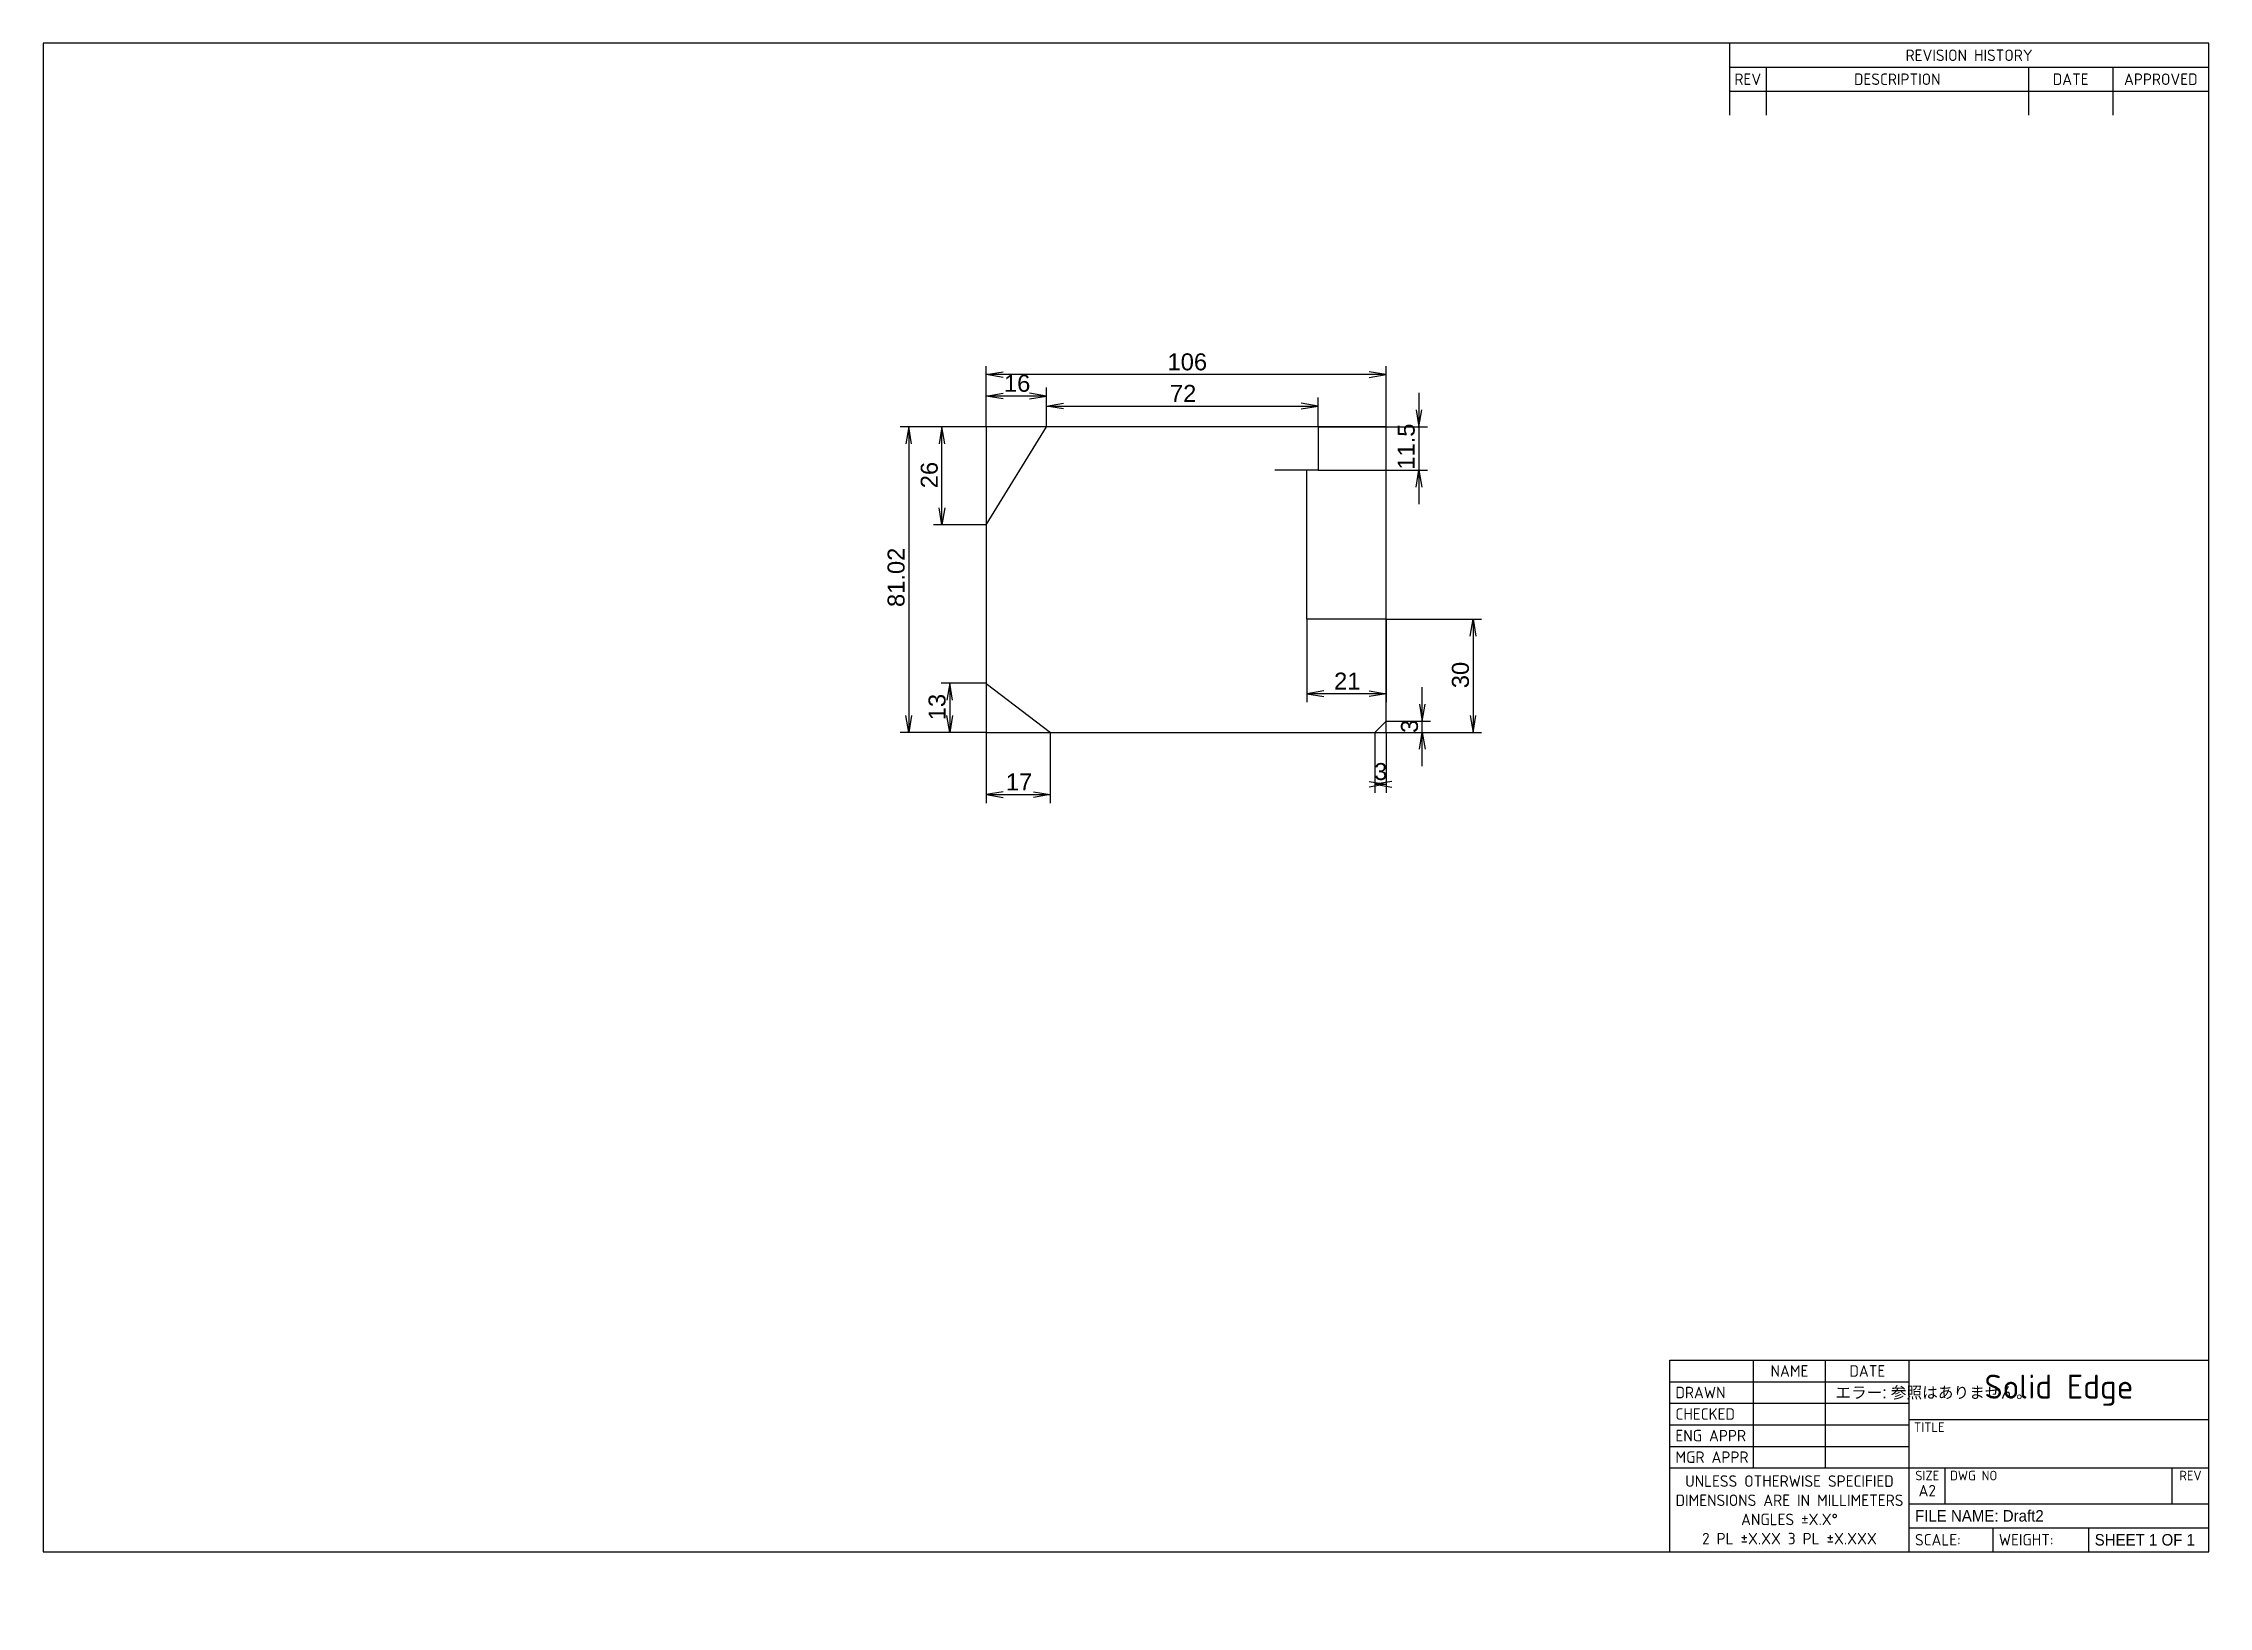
# Model space of a CAD drawing. Header units: millimetres. Extents: x 10 to 584, y -5 to 410.
import ezdxf
from ezdxf.entities.mleader import LeaderData, LeaderLine
from ezdxf.enums import TextEntityAlignment as Align
from ezdxf.math import Vec2, Vec3

# ---------------------------------------------------------------- set-up
doc = ezdxf.new("R2010")
doc.units = ezdxf.units.MM
doc.layers.add('Default', color=7, linetype='Continuous')
doc.styles.add('SEACAD_Arial', font='arial.ttf')
doc.dimstyles.new('JIS_(mm)', dxfattribs={"dimtxt": 4.5, "dimasz": 4.5, "dimexe": 2.25, "dimexo": 0, "dimgap": 1.125, "dimtad": 1, "dimdsep": 46, "dimtxsty": 'SEACAD_Arial', "dimblk1": '_SE_OPEN', "dimblk2": '_SE_OPEN', "dimsah": 1, "dimcen": 2.25, "dimadec": 0, "dimazin": 0, "dimtfac": 0.5, "dimtmove": 0, "dimatfit": 3, "dimfxl": 1, "dimarcsym": 0})

# ---------------------------------------------------------------- blocks, each defined once
blk = doc.blocks.new('DMBLK1')
at = {"layer": 'Default', "color": 7, "linetype": 'Continuous'}
for p, q in [((259.94, 308.3), (237.17, 308.3)), ((239.42, 308.3), (239.42, 227.28)), ((259.94, 227.28), (237.17, 227.28))]:
    blk.add_line(p, q, dxfattribs=at)
for points in [[(240.17, 303.8), (239.42, 308.3), (238.67, 303.8)], [(240.17, 231.78), (239.42, 227.28), (238.67, 231.78)]]:
    blk.add_lwpolyline(points, dxfattribs=at)
at = {"layer": 'Default', "color": 7, "linetype": 'Continuous', "style": 'SEACAD_Arial'}
blk.add_text('81.02', height=4.5, rotation=90, dxfattribs=at).set_placement((233.8, 260.52), align=Align.TOP_LEFT)
blk = doc.blocks.new('_SE_OPEN')
at = {"color": 0}
for p, q in [((-1, 0.1665), (0, 0)), ((0, 0), (-1, -0.1665)), ((0, 0), (-1, 0))]:
    blk.add_line(p, q, dxfattribs=at)
blk = doc.blocks.new('DMBLK2')
at = {"layer": 'Default', "color": 7, "linetype": 'Continuous'}
for p, q in [((259.94, 308.3), (259.94, 324.41)), ((365.94, 322.16), (259.94, 322.16)), ((365.94, 308.3), (365.94, 324.41))]:
    blk.add_line(p, q, dxfattribs=at)
for points in [[(264.44, 321.41), (259.94, 322.16), (264.44, 322.91)], [(361.44, 321.41), (365.94, 322.16), (361.44, 322.91)]]:
    blk.add_lwpolyline(points, dxfattribs=at)
at = {"layer": 'Default', "color": 7, "linetype": 'Continuous', "style": 'SEACAD_Arial'}
blk.add_text('106', height=4.5, dxfattribs=at).set_placement((308.01, 327.78), align=Align.TOP_LEFT)
blk = doc.blocks.new('DMBLK3')
at = {"layer": 'Default', "color": 7, "linetype": 'Continuous'}
for p, q in [((259.94, 308.3), (245.97, 308.3)), ((248.22, 282.3), (248.22, 308.3)), ((259.94, 282.3), (245.97, 282.3))]:
    blk.add_line(p, q, dxfattribs=at)
for points in [[(248.97, 303.8), (248.22, 308.3), (247.47, 303.8)], [(248.97, 286.8), (248.22, 282.3), (247.47, 286.8)]]:
    blk.add_lwpolyline(points, dxfattribs=at)
at = {"layer": 'Default', "color": 7, "linetype": 'Continuous', "style": 'SEACAD_Arial'}
blk.add_text('26', height=4.5, rotation=90, dxfattribs=at).set_placement((242.59, 292.01), align=Align.TOP_LEFT)
blk = doc.blocks.new('DMBLK4')
at = {"layer": 'Default', "color": 7, "linetype": 'Continuous'}
for p, q in [((259.94, 308.3), (259.94, 318.72)), ((275.94, 316.47), (259.94, 316.47)), ((275.94, 308.3), (275.94, 318.72))]:
    blk.add_line(p, q, dxfattribs=at)
for points in [[(264.44, 315.72), (259.94, 316.47), (264.44, 317.22)], [(271.44, 315.72), (275.94, 316.47), (271.44, 317.22)]]:
    blk.add_lwpolyline(points, dxfattribs=at)
at = {"layer": 'Default', "color": 7, "linetype": 'Continuous', "style": 'SEACAD_Arial'}
blk.add_text('16', height=4.5, dxfattribs=at).set_placement((264.65, 322.09), align=Align.TOP_LEFT)
blk = doc.blocks.new('DMBLK5')
at = {"layer": 'Default', "color": 7, "linetype": 'Continuous'}
for p, q in [((259.94, 240.28), (248.04, 240.28)), ((250.29, 240.28), (250.29, 227.28)), ((259.94, 227.28), (248.04, 227.28))]:
    blk.add_line(p, q, dxfattribs=at)
for points in [[(251.04, 235.78), (250.29, 240.28), (249.54, 235.78)], [(251.04, 231.78), (250.29, 227.28), (249.54, 231.78)]]:
    blk.add_lwpolyline(points, dxfattribs=at)
at = {"layer": 'Default', "color": 7, "linetype": 'Continuous', "style": 'SEACAD_Arial'}
blk.add_text('13', height=4.5, rotation=90, dxfattribs=at).set_placement((244.66, 230.49), align=Align.TOP_LEFT)
blk = doc.blocks.new('DMBLK6')
at = {"layer": 'Default', "color": 7, "linetype": 'Continuous'}
for p, q in [((259.94, 227.28), (259.94, 208.51)), ((276.94, 227.28), (276.94, 208.51)), ((259.94, 210.76), (276.94, 210.76))]:
    blk.add_line(p, q, dxfattribs=at)
for points in [[(264.44, 211.51), (259.94, 210.76), (264.44, 210.01)], [(272.44, 211.51), (276.94, 210.76), (272.44, 210.01)]]:
    blk.add_lwpolyline(points, dxfattribs=at)
at = {"layer": 'Default', "color": 7, "linetype": 'Continuous', "style": 'SEACAD_Arial'}
blk.add_text('17', height=4.5, dxfattribs=at).set_placement((265.15, 216.39), align=Align.TOP_LEFT)
blk = doc.blocks.new('DMBLK7')
at = {"layer": 'Default', "color": 7, "linetype": 'Continuous'}
for p, q in [((362.94, 227.28), (362.94, 211.27)), ((365.94, 227.28), (365.94, 211.27)), ((362.94, 213.52), (365.94, 213.52))]:
    blk.add_line(p, q, dxfattribs=at)
for points in [[(361.44, 214.27), (365.94, 213.52), (361.44, 212.77)], [(367.44, 214.27), (362.94, 213.52), (367.44, 212.77)]]:
    blk.add_lwpolyline(points, dxfattribs=at)
at = {"layer": 'Default', "color": 7, "linetype": 'Continuous', "style": 'SEACAD_Arial'}
blk.add_text('3', height=4.5, dxfattribs=at).set_placement((362.8, 219.14), align=Align.TOP_LEFT)
blk = doc.blocks.new('DMBLK8')
at = {"layer": 'Default', "color": 7, "linetype": 'Continuous'}
for p, q in [((375.51, 218.28), (375.51, 239.28)), ((365.94, 230.28), (377.76, 230.28)), ((365.94, 227.28), (377.76, 227.28))]:
    blk.add_line(p, q, dxfattribs=at)
for points in [[(374.76, 234.78), (375.51, 230.28), (376.26, 234.78)], [(374.76, 222.78), (375.51, 227.28), (376.26, 222.78)]]:
    blk.add_lwpolyline(points, dxfattribs=at)
at = {"layer": 'Default', "color": 7, "linetype": 'Continuous', "style": 'SEACAD_Arial'}
blk.add_text('3', height=4.5, rotation=90, dxfattribs=at).set_placement((369.89, 227.13), align=Align.TOP_LEFT)
blk = doc.blocks.new('DMBLK9')
at = {"layer": 'Default', "color": 7, "linetype": 'Continuous'}
for p, q in [((365.94, 257.28), (391.26, 257.28)), ((389.01, 257.28), (389.01, 227.28)), ((365.94, 227.28), (391.26, 227.28))]:
    blk.add_line(p, q, dxfattribs=at)
for points in [[(388.26, 252.78), (389.01, 257.28), (389.76, 252.78)], [(388.26, 231.78), (389.01, 227.28), (389.76, 231.78)]]:
    blk.add_lwpolyline(points, dxfattribs=at)
at = {"layer": 'Default', "color": 7, "linetype": 'Continuous', "style": 'SEACAD_Arial'}
blk.add_text('30', height=4.5, rotation=90, dxfattribs=at).set_placement((383.39, 238.99), align=Align.TOP_LEFT)
blk = doc.blocks.new('DMBLK10')
at = {"layer": 'Default', "color": 7, "linetype": 'Continuous'}
for p, q in [((344.94, 257.28), (344.94, 235.25)), ((365.94, 257.28), (365.94, 235.25)), ((365.94, 237.5), (344.94, 237.5))]:
    blk.add_line(p, q, dxfattribs=at)
for points in [[(349.44, 238.25), (344.94, 237.5), (349.44, 236.75)], [(361.44, 238.25), (365.94, 237.5), (361.44, 236.75)]]:
    blk.add_lwpolyline(points, dxfattribs=at)
at = {"layer": 'Default', "color": 7, "linetype": 'Continuous', "style": 'SEACAD_Arial'}
blk.add_text('21', height=4.5, dxfattribs=at).set_placement((352.15, 243.13), align=Align.TOP_LEFT)
blk = doc.blocks.new('DMBLK11')
at = {"layer": 'Default', "color": 7, "linetype": 'Continuous'}
for p, q in [((374.64, 317.3), (374.64, 287.8)), ((347.94, 308.3), (376.89, 308.3)), ((347.94, 296.8), (376.89, 296.8))]:
    blk.add_line(p, q, dxfattribs=at)
for points in [[(373.89, 312.8), (374.64, 308.3), (375.39, 312.8)], [(373.89, 292.3), (374.64, 296.8), (375.39, 292.3)]]:
    blk.add_lwpolyline(points, dxfattribs=at)
at = {"layer": 'Default', "color": 7, "linetype": 'Continuous', "style": 'SEACAD_Arial'}
blk.add_text('11.5', height=4.5, rotation=90, dxfattribs=at).set_placement((369.02, 296.93), align=Align.TOP_LEFT)
blk = doc.blocks.new('DMBLK12')
at = {"layer": 'Default', "color": 7, "linetype": 'Continuous'}
for p, q in [((275.94, 308.3), (275.94, 316.05)), ((347.94, 308.3), (347.94, 316.05)), ((275.94, 313.8), (347.94, 313.8))]:
    blk.add_line(p, q, dxfattribs=at)
for points in [[(280.44, 313.05), (275.94, 313.8), (280.44, 314.55)], [(343.44, 313.05), (347.94, 313.8), (343.44, 314.55)]]:
    blk.add_lwpolyline(points, dxfattribs=at)
at = {"layer": 'Default', "color": 7, "linetype": 'Continuous', "style": 'SEACAD_Arial'}
blk.add_text('72', height=4.5, dxfattribs=at).set_placement((308.65, 319.42), align=Align.TOP_LEFT)
blk = doc.blocks.new('_Dot')
at = {"color": 0, "linetype": 'ByBlock', "lineweight": -2}
blk.add_line((-0.5, 0), (-1, 0), dxfattribs=at)
at = {"color": 0, "linetype": 'ByBlock', "const_width": 0.5}
blk.add_lwpolyline([(-0.25, 0, 1), (0.25, 0, 1)], format="xyb", close=True, dxfattribs=at)

msp = doc.modelspace()

# ---------------------------------------------------------------- linework, layer by layer
at = {"layer": 'Default', "color": 7, "linetype": 'Continuous'}
for p, q in [((584, 410), (10, 410)), ((10, 410), (10, 10)), ((457, 410), (457, 390.95)), ((584, 10), (584, 410)), ((457, 403.65), (584, 403.65)), ((466.652, 403.65), (466.652, 390.95)), ((536.248, 403.65), (536.248, 390.95)), ((558.6, 403.65), (558.6, 390.95)), ((457, 397.3), (584, 397.3)), ((365.945, 308.303), (259.945, 308.303)), ((259.945, 308.303), (259.945, 227.278)), ((259.945, 282.303), (275.945, 308.303)), ((347.945, 308.303), (347.945, 296.803)), ((365.945, 227.278), (365.945, 308.303)), ((347.945, 296.803), (336.482, 296.803)), ((344.945, 257.278), (344.945, 296.803)), ((365.945, 257.278), (344.945, 257.278)), ((259.945, 240.278), (276.945, 227.278)), ((365.945, 230.278), (362.945, 227.278)), ((259.945, 227.278), (365.945, 227.278)), ((441.125, 10), (441.125, 60.8)), ((441.125, 60.8), (584, 60.8)), ((463.35, 32.225), (463.35, 60.8)), ((482.4, 32.225), (482.4, 60.8)), ((504.625, 10), (504.625, 60.8)), ((441.125, 55.085), (504.625, 55.085)), ((441.125, 49.37), (504.625, 49.37)), ((441.125, 43.655), (504.625, 43.655)), ((504.625, 45.052), (584, 45.052)), ((441.125, 37.94), (504.625, 37.94)), ((441.125, 32.225), (584, 32.225)), ((514.15, 22.7), (514.15, 32.098)), ((574.348, 22.7), (574.348, 32.098)), ((504.625, 22.7), (584, 22.7)), ((504.625, 16.35), (584, 16.35)), ((526.85, 10), (526.85, 16.35)), ((552.25, 10), (552.25, 16.35)), ((10, 10), (584, 10))]:
    msp.add_line(p, q, dxfattribs=at)

# ---------------------------------------------------------------- texts
at = {"layer": 'Default'}
for s, insert, char_height, width, attachment_point in [('{\\fSolid Edge ISO|b0||i0||c0|p34;\\C7;\\H3.048;\\W1.;REVISION HISTORY}', (520.5, 406.825), 3.048, 127, 5), ('{\\fSolid Edge ISO|b0||i0||c0|p34;\\C7;\\H3.048;\\W1.;REV}', (461.826, 400.475), 3.048, 9.652, 5), ('{\\fSolid Edge ISO|b0||i0||c0|p34;\\C7;\\H3.048;\\W1.;DESCRIPTION}', (501.45, 400.475), 3.048, 69.596, 5), ('{\\fSolid Edge ISO|b0||i0||c0|p34;\\C7;\\H3.048;\\W1.;DATE}', (547.424, 400.475), 3.048, 22.352, 5), ('{\\fSolid Edge ISO|b0||i0||c0|p34;\\C7;\\H3.048;\\W1.;APPROVED}', (571.3, 400.475), 3.048, 25.4, 5), ('{\\fSolid Edge ISO|b0||i0||c0|p34;\\C7;\\H3.048;\\W1.;NAME}', (472.875, 57.943), 3.048, 19.05, 5), ('{\\fSolid Edge ISO|b0||i0||c0|p34;\\C7;\\H3.048;\\W1.;DATE}', (493.512, 57.943), 3.048, 22.225, 5), ('{\\fSolid Edge ISO|b0||i0||c0|p34;\\C7;\\H3.048;\\W1.;DRAWN}', (442.649, 52.227), 3.048, 20.701, 4), ('{\\fSolid Edge ISO|b1||i0||c0|p34;\\C7;\\H6.35;\\W1.;Solid Edge}', (544.312, 52.831), 6.35, 79.375, 5), ('{\\fSolid Edge ISO|b0||i0||c0|p34;\\C7;\\H3.048;\\W1.;CHECKED}', (442.649, 46.513), 3.048, 20.701, 4), ('{\\fSolid Edge ISO|b0||i0||c0|p34;\\C7;\\H3.048;\\W1.;ENG APPR}', (442.649, 40.797), 3.048, 20.701, 4), ('{\\fSolid Edge ISO|b0||i0||c0|p34;\\C7;\\H2.54;\\W1.;TITLE}', (505.895, 44.302), 2.54, 78.105, 1), ('{\\fSolid Edge ISO|b0||i0||c0|p34;\\C7;\\H3.048;\\W1.;MGR APPR}', (442.649, 35.083), 3.048, 20.701, 4), ('{\\fSolid Edge ISO|b0||i0||c0|p34;\\C7;\\H3.048;\\W1.;UNLESS OTHERWISE SPECIFIED\\P}{\\fSolid Edge ISO|b0||i0||c0|p34;\\C7;\\H3.048;\\W1.;DIMENSIONS ARE IN MILLIMETERS\\P}{\\fSolid Edge ISO|b0||i0||c0|p34;\\C7;\\H3.048;\\W1.;ANGLES ±X.X°\\P}{\\fSolid Edge ISO|b0||i0||c0|p34;\\C7;\\H3.048;\\W1.;2 PL ±X.XX 3 PL ±X.XXX}', (472.875, 21.113), 3.048, 63.5, 5), ('{\\fSolid Edge ISO|b0||i0||c0|p34;\\C7;\\H2.54;\\W1.;SIZE}', (509.387, 31.475), 2.54, 9.525, 2), ('{\\fSolid Edge ISO|b0||i0||c0|p34;\\C7;\\H2.54;\\W1.;DWG NO}', (515.42, 31.475), 2.54, 58.928, 1), ('{\\fSolid Edge ISO|b0||i0||c0|p34;\\C7;\\H2.54;\\W1.;REV}', (579.174, 31.475), 2.54, 9.652, 2), ('{\\fSolid Edge ISO|b1||i0||c0|p34;\\C7;\\H3.048;\\W1.;A2}', (509.387, 26.192), 3.048, 9.525, 5), ('{\\fSolid Edge ISO|b0||i0||c0|p34;\\C7;\\H3.048;\\W1.;SCALE:}', (506.149, 13.175), 3.048, 20.701, 4), ('{\\fSolid Edge ISO|b0||i0||c0|p34;\\C7;\\H3.048;\\W1.;WEIGHT:}', (528.374, 13.175), 3.048, 23.876, 4)]:
    msp.add_mtext(s, dxfattribs=dict(at, insert=insert, char_height=char_height, width=width, attachment_point=attachment_point))

# ---------------------------------------------------------------- dimensions: what is measured, and where the dimension line sits
at = {"layer": 'Default', "color": 7, "linetype": 'Continuous'}
for base, p1, p2, picture, middle in [((259.945, 322.156), (365.945, 308.303), (259.945, 308.303), 'DMBLK2', (312.945, 322.156)), ((259.945, 316.465), (275.945, 308.303), (259.945, 308.303), 'DMBLK4', (267.945, 316.465)), ((344.945, 237.503), (365.945, 257.278), (344.945, 257.278), 'DMBLK10', (355.445, 237.503))]:
    dim = msp.add_linear_dim(base=base, p1=p1, p2=p2, text='\\A1;<>', dimstyle='JIS_(mm)', dxfattribs=at)
    dim.commit()
    dim.dimension.update_dxf_attribs({"geometry": picture, "text_midpoint": middle, "dimtype": 160})
for base, p1, p2, angle, picture, middle in [((275.945, 313.797), (275.945, 308.303), (347.945, 308.303), 0, 'DMBLK12', (311.945, 313.797)), ((374.643, 308.303), (347.945, 308.303), (347.945, 296.803), 270, 'DMBLK11', (374.643, 302.553)), ((239.424191965, 308.302819236), (259.944981514, 308.302819236), (259.944981514, 227.277819236), 270, 'DMBLK1', (239.424191965, 267.790320768)), ((248.219, 282.303), (259.945, 282.303), (259.945, 308.303), 90, 'DMBLK3', (248.219, 295.303)), ((389.014, 257.278), (365.945, 257.278), (365.945, 227.278), 270, 'DMBLK9', (389.014, 242.278)), ((250.288, 240.278), (259.945, 240.278), (259.945, 227.278), 270, 'DMBLK5', (250.288, 233.778)), ((375.514, 227.278), (365.945, 227.278), (365.945, 230.278), 90, 'DMBLK8', (375.514, 228.778)), ((259.945, 210.76), (259.945, 227.278), (276.945, 227.278), 0, 'DMBLK6', (268.445, 210.76)), ((362.945, 213.519), (362.945, 227.278), (365.945, 227.278), 0, 'DMBLK7', (364.445, 213.519))]:
    dim = msp.add_linear_dim(base=base, p1=p1, p2=p2, angle=angle, text='\\A1;<>', dimstyle='JIS_(mm)', dxfattribs=at)
    dim.commit()
    dim.dimension.update_dxf_attribs({"geometry": picture, "text_midpoint": middle, "dimtype": 161})

# ---------------------------------------------------------------- leaders
ml = msp.add_multileader_mtext('Standard', dxfattribs=at)
ml.set_content('{\\pxsm0.9;\\fＭＳ Ｐゴシック|b0||i0||c0|p34;\\W1.; エラー: 参照はありません。\\P}', color=256)
ml.set_leader_properties()
ml.set_arrow_properties(name='DOT')
ml.build(insert=Vec2(0, 0))
ml.multileader.update_dxf_attribs({"leader_type": 0, "dogleg_length": 0, "arrow_head_size": 3.048})
ctx = ml.context
ctx.base_point, ctx.char_height, ctx.arrow_head_size, ctx.landing_gap_size = Vec3(481.924, 52.028), 3.048, 3.048, 1.067
ctx.mtext.insert = Vec3(483.924, 53.752)
ml = msp.add_multileader_mtext('Standard', dxfattribs=at)
ml.set_content('{\\pxsm0.9;\\fＭＳ Ｐゴシック|b0||i0||c0|p34;\\W1.;FILE NAME: Draft2\\P}', color=256)
ml.set_leader_properties()
ml.set_arrow_properties(name='DOT')
ml.build(insert=Vec2(0, 0))
ml.multileader.update_dxf_attribs({"leader_type": 0, "dogleg_length": 0, "arrow_head_size": 3.048})
ctx = ml.context
ctx.base_point, ctx.char_height, ctx.arrow_head_size, ctx.landing_gap_size = Vec3(504.149, 19.525), 3.048, 3.048, 1.067
ctx.mtext.insert = Vec3(506.149, 21.049)
ml = msp.add_multileader_mtext('Standard', dxfattribs=at)
ml.set_content('{\\pxsm0.9;\\fＭＳ Ｐゴシック|b0||i0||c0|p34;\\W1.;SHEET 1 OF 1\\P}', color=256)
ml.set_leader_properties()
ml.set_arrow_properties(name='DOT')
ml.build(insert=Vec2(0, 0))
ml.multileader.update_dxf_attribs({"leader_type": 0, "dogleg_length": 0, "arrow_head_size": 3.048})
ctx = ml.context
ctx.base_point, ctx.char_height, ctx.arrow_head_size, ctx.landing_gap_size = Vec3(551.774, 13.175), 3.048, 3.048, 1.067
ctx.mtext.insert = Vec3(553.774, 14.699)

doc.saveas('drawing.dxf')
